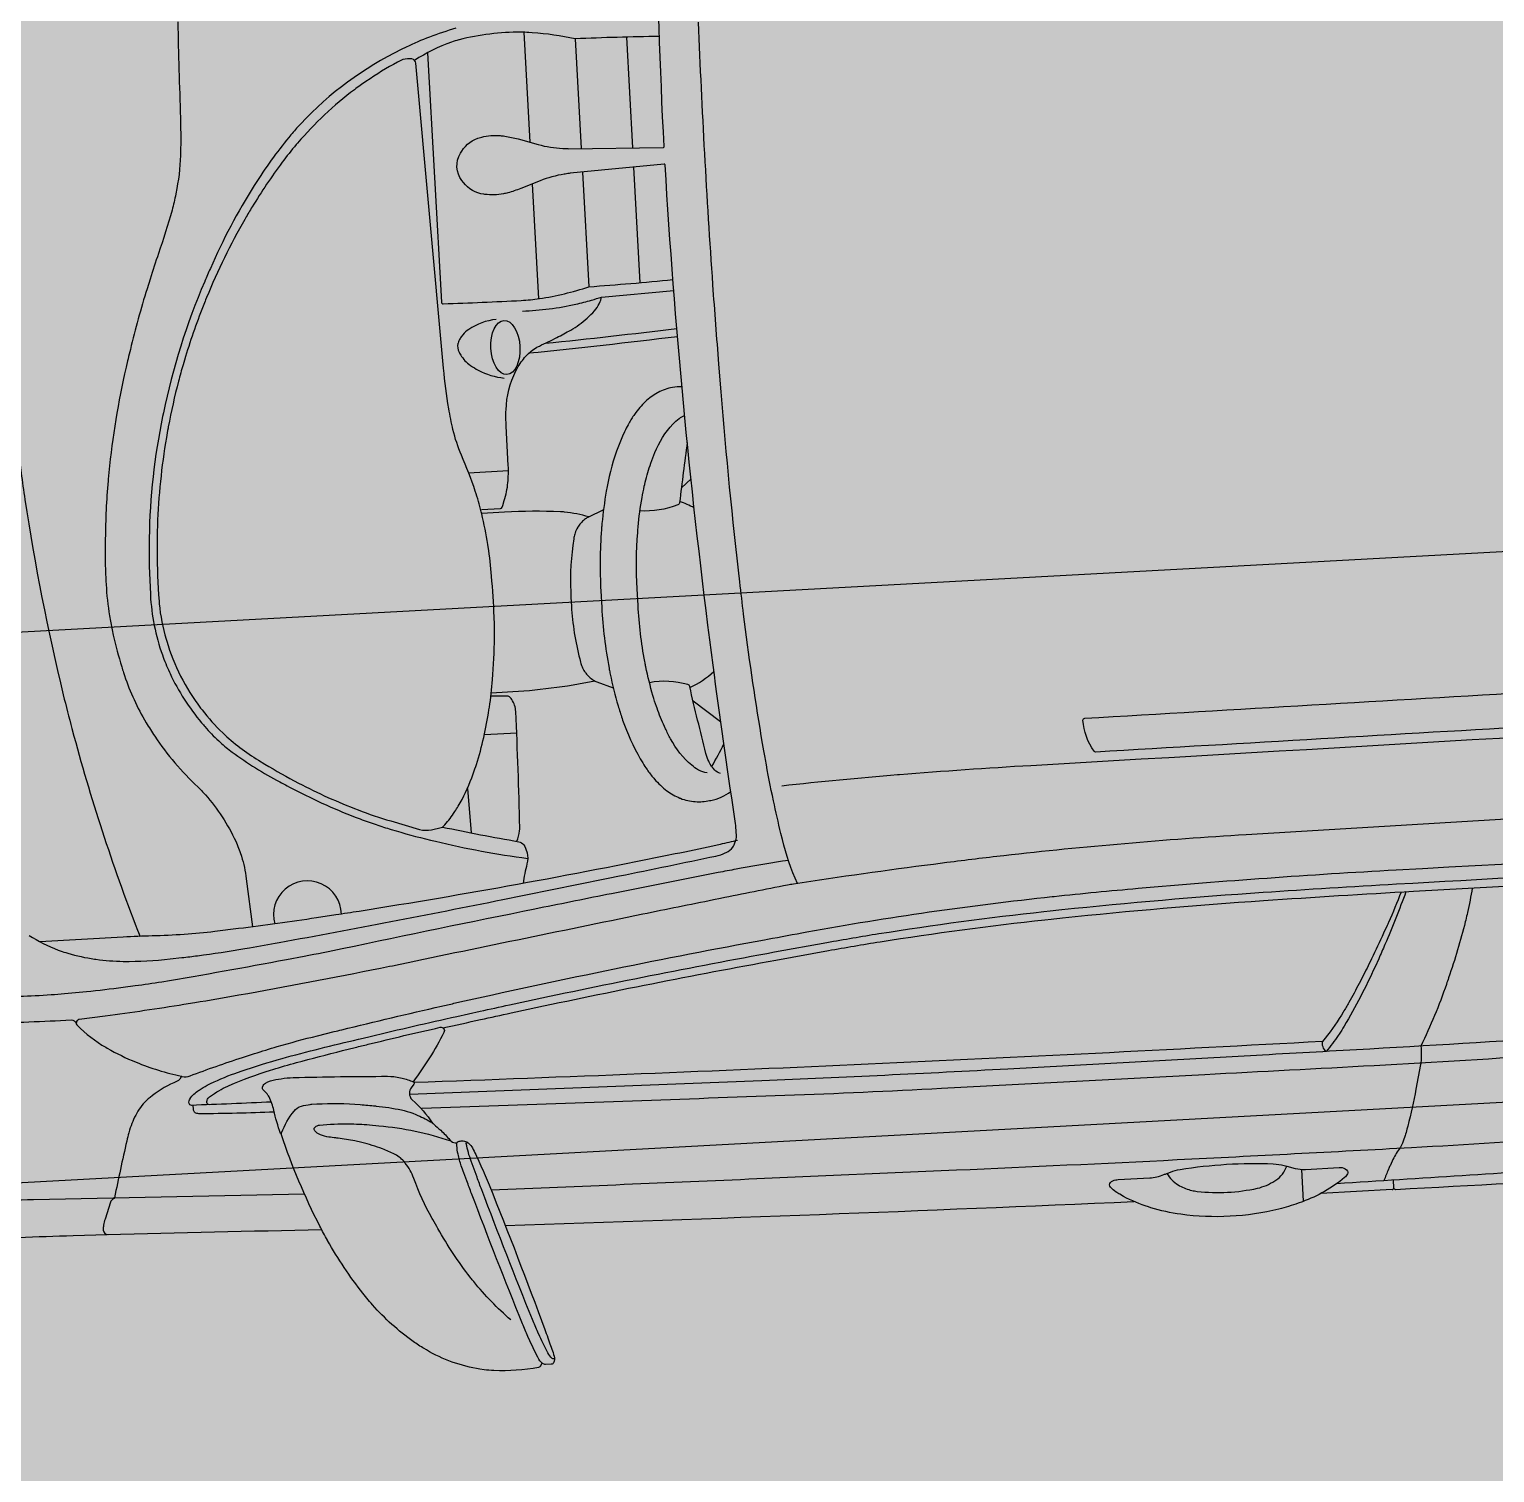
# Model space of a CAD drawing. Header units: millimetres. Extents: x 2622 to 2811, y 687 to 801.
# Drawn here: x 2656.834 to 2657.5, y 752.595 to 753.251 of the extents above; entities that cross this region are included whole.
import ezdxf

# ---------------------------------------------------------------- set-up
doc = ezdxf.new("R2010")
doc.units = ezdxf.units.MM
for name, color, linetype in [('automobile', 251, 'Continuous'), ('Quote', 252, 'Continuous'), ('Verde', 84, 'Continuous')]:
    doc.layers.add(name, color=color, linetype=linetype)

msp = doc.modelspace()

# ---------------------------------------------------------------- hatches: boundary and pattern name
at = {"layer": 'Verde'}
h = msp.add_hatch(dxfattribs=at)
h.set_pattern_fill('DOTS', color=256, scale=0.05, style=0)
h.set_pattern_definition([(0, (1295.01577, 297.66502), (0.0396875, 0.079375), [0, -0.079375])])
h.paths.add_polyline_path([(2656.85278, 756.77646, -1), (2658.3051, 756.77646, -1)], flags=16)
h.paths.add_polyline_path([(2655.97008, 760.04629, -1), (2657.4224, 760.04629, -1)], flags=16)
h.paths.add_polyline_path([(2658.42797, 756.40173, -1), (2659.88029, 756.40173, -1)], flags=16)
h.paths.add_polyline_path([(2658.97008, 752.71608, -1), (2658.72008, 752.71608, -1)], flags=16)
h.paths.add_polyline_path([(2656.75576, 761.51125), (2656.77585, 762.95482), (2658.68651, 763.03681), (2658.67293, 761.53418)], flags=16)
h.paths.add_polyline_path([(2648.26973, 763.50662, -1), (2649.72205, 763.50662, -1)], flags=16)
h.paths.add_polyline_path([(2661.19809, 756.16478, -1), (2662.65041, 756.16478, -1)], flags=16)
h.paths.add_polyline_path([(2645.21561, 762.84845, -1), (2646.66793, 762.84845, -1)], flags=16)
h.paths.add_polyline_path([(2666.80839, 756.11684, -1), (2665.35607, 756.11684, -1)], flags=16)
h.paths.add_polyline_path([(2668.51956, 756.08489, -1), (2667.06724, 756.08489, -1)], flags=16)
h.paths.add_polyline_path([(2659.23976, 753.46881), (2659.7778, 753.46881), (2659.7778, 753.79769), (2659.23976, 753.79769)], flags=24)
h.paths.add_polyline_path([(2657.06309, 761.98287), (2658.37747, 761.98287), (2658.37747, 762.6104), (2657.06309, 762.6104)], flags=8)
h.paths.add_polyline_path([(2645.14569, 760.0838), (2648.88155, 760.0838), (2648.88155, 760.50922), (2645.14569, 760.50922)], flags=24)
edge = h.paths.add_edge_path()
edge.add_arc((2655.33886, 763.21747), 0.72616, 0, 360)
edge = h.paths.add_edge_path()
edge.add_line((2652.94114, 759.99261), (2652.94114, 760.43903))
edge.add_arc((2653.63214, 760.21582), 0.72616, 162.09827, 197.90173)
edge = h.paths.add_edge_path()
edge.add_line((2652.94114, 760.99072), (2652.94114, 762.17331))
edge.add_arc((2653.36266, 761.58202), 0.72616, 125.4843, 234.5157)
edge = h.paths.add_edge_path()
edge.add_line((2653.14114, 762.27356), (2653.14114, 760.89047))
edge.add_arc((2653.36266, 761.58202), 0.72616, 252.23832, 264.65959)
edge.add_arc((2653.63214, 760.21582), 0.72616, 117.65704, 132.54458)
edge.add_line((2653.14114, 760.75082), (2653.14114, 759.68082))
edge.add_arc((2653.63214, 760.21582), 0.72616, 227.45542, 277.63103)
edge.add_arc((2654.21206, 758.95429), 0.72616, 131.74523, 281.84963)
edge.add_arc((2654.90074, 757.75762), 0.72616, 137.99059, 311.17085)
edge.add_arc((2656.09751, 757.10746), 0.72616, 171.80211, 491.17085)
edge.add_arc((2654.90074, 757.75762), 0.72616, 351.80211, 461.84963)
edge.add_arc((2654.21206, 758.95429), 0.72616, 317.99059, 457.63103)
edge.add_arc((2653.63214, 760.21582), 0.72616, 311.74523, 444.65959)
edge.add_arc((2653.36266, 761.58202), 0.72616, 297.65704, 467.76168)
h.paths.add_polyline_path([(2670.39912, 753.60396), (2670.38501, 753.35436), (2652.94114, 754.34021), (2652.94114, 754.59061)])
h.paths.add_polyline_path([(2655.36678, 755.73146), (2655.36678, 755.25122), (2654.90119, 755.25122), (2654.90119, 755.73146)])
h.paths.add_polyline_path([(2650.44114, 753.99608), (2650.44114, 756.63483), (2644.81475, 756.63483), (2645.11658, 751.06447), (2652.40948, 751.9524), (2654.03247, 752.21155), (2659.20107, 752.08847), (2663.2887, 752.42329), (2665.84012, 752.39353), (2670.44096, 752.36734), (2670.42746, 752.85075), (2670.47744, 752.85215), (2670.48948, 754.6835), (2670.40198, 754.68288), (2670.38236, 757.43021), (2666.92901, 757.51507), (2661.37072, 757.60103), (2661.3788, 758.78372), (2660.69966, 758.78836), (2660.74011, 764.70822), (2667.22786, 764.66389), (2667.18966, 759.07311), (2670.359, 759.02409), (2670.35919, 761.37953), (2670.44669, 761.37952), (2670.43655, 761.95869), (2670.34907, 761.96059), (2670.42872, 765.61958), (2669.62009, 765.58227), (2669.61842, 765.5404), (2669.41858, 765.54836), (2669.41957, 765.57313), (2660.46612, 765.14697), (2657.36945, 765.00846), (2650.76491, 764.71941), (2644.39129, 764.45014), (2644.4761, 762.88483), (2653.01614, 762.88483), (2653.01614, 762.45983), (2653.14114, 762.45983), (2653.14114, 757.05983), (2653.01614, 757.05983), (2653.01614, 756.63483), (2652.94114, 756.63483), (2652.94114, 753.99608)])
h.paths.add_polyline_path([(2669.95014, 754.65827), (2669.95014, 754.17803), (2669.48455, 754.17803), (2669.48455, 754.65827)])
h.paths.add_polyline_path([(2669.48455, 754.18482), (2669.48455, 754.43522), (2652.94114, 755.37018), (2652.94114, 755.11978)])
h.paths.add_polyline_path([(2669.95014, 754.4089), (2669.95014, 754.17803), (2669.60465, 754.17803), (2670.40075, 754.13304), (2670.41486, 754.38264)])

# ---------------------------------------------------------------- linework, layer by layer
at = {"layer": 'automobile'}
for p, q in [((2657.0587, 753.24962), (2657.06145, 753.19959)), ((2657.0821, 753.24662), (2657.08484, 753.19674)), ((2657.1054, 753.2474), (2657.10817, 753.19702)), ((2657.10865, 753.18831), (2657.11155, 753.13574)), ((2657.08543, 753.18603), (2657.0883, 753.1339)), ((2657.06249, 753.18062), (2657.06536, 753.12844)), ((2657.03362, 753.04932), (2657.05172, 753.05032)), ((2657.13035, 753.04244), (2657.13474, 753.04653)), ((2657.13568, 752.94558), (2657.14822, 752.93623)), ((2657.04082, 752.93032), (2657.05549, 752.93113)), ((2657.03307, 752.90575), (2657.03472, 752.88561)), ((2657.41326, 752.7181), (2657.41246, 752.7326)), ((2657.45353, 752.72342), (2657.42108, 752.72163)), ((2657.45434, 752.72413), (2657.45414, 752.72776))]:
    msp.add_line(p, q, dxfattribs=at)
for points in [[(2656.84674, 753.52005, 0.028017), (2656.82687, 753.42627), (2656.82634, 753.42278, 0.006171), (2656.82412, 753.40707, 0.022083), (2656.81653, 753.31684, 0.003567), (2656.81613, 753.30461), (2656.81604, 753.30093, 0.019757), (2656.81768, 753.18479, 0.000693), (2656.81857, 753.16859, 0.019757), (2656.82969, 753.05297), (2656.83018, 753.04933, 0.003567), (2656.83192, 753.03721, 0.022083), (2656.84936, 752.94836, 0.006171), (2656.85329, 752.93298), (2656.85421, 752.92958, 0.028017), (2656.88424, 752.83854)], [(2656.83381, 752.83898, 0.0526), (2656.84704, 752.83232, 0.017894), (2656.85053, 752.83114), (2656.85144, 752.83087, 0.037518), (2656.86355, 752.82822), (2656.8642, 752.82813, 0.031632), (2656.87663, 752.82718, 0.031964), (2656.89801, 752.82826), (2656.90332, 752.82887, 0.004139), (2656.91036, 752.82974, 0.009705), (2656.93191, 752.833), (2656.934, 752.83336, 0.002651), (2656.94743, 752.83574, 0.004603), (2657.04916, 752.85526, 0.000516), (2657.09707, 752.86496), (2657.10225, 752.86601, 0.001341), (2657.14604, 752.87505, 0.058988), (2657.15034, 752.8765), (2657.15079, 752.87671, 0.12421), (2657.15369, 752.8791, 0.044368), (2657.15432, 752.88014, 0.088232), (2657.15535, 752.8837, 0.038075), (2657.15538, 752.88475, 0.026584), (2657.15456, 752.89297, -0.006264), (2657.14481, 752.96177), (2657.14332, 752.97331, -0.017139), (2657.12296, 753.18927, 0.425484), (2657.12249, 753.18967), (2657.07987, 753.18548, 0.008409), (2657.07757, 753.18515), (2657.07708, 753.18508, 0.055184), (2657.06616, 753.18208), (2657.05733, 753.17857, -0.027546), (2657.05145, 753.17661, -0.018612), (2657.04942, 753.17613, -0.082165), (2657.04102, 753.17588), (2657.04048, 753.17596, -0.197119), (2657.0313, 753.18126), (2657.03059, 753.18217, -0.310904), (2657.02991, 753.19456), (2657.03051, 753.19554, -0.197119), (2657.03906, 753.20182), (2657.03959, 753.20195, -0.082165), (2657.04796, 753.20263, -0.018612), (2657.05003, 753.20238, -0.027546), (2657.05609, 753.20107), (2657.06525, 753.19855, 0.055184), (2657.07644, 753.19677), (2657.07693, 753.19675, 0.008409), (2657.07925, 753.19667), (2657.12207, 753.19718, 0.425484), (2657.1225, 753.19763, -0.017139), (2657.11904, 753.41453)], [(2656.90138, 753.25438, 0.001758), (2656.9026, 753.21069, -0.011458), (2656.90271, 753.19693), (2656.9027, 753.19581, -0.042558), (2656.90097, 753.17854), (2656.90051, 753.17607, -0.022085), (2656.89879, 753.16869, -0.015394), (2656.89263, 753.14901, 0.008378), (2656.88881, 753.13741), (2656.88745, 753.13302, 0.016177), (2656.87985, 753.10542, 0.000583), (2656.87881, 753.10108), (2656.87861, 753.10025, 0.031501), (2656.87036, 753.05246, 0.005943), (2656.86978, 753.04637), (2656.86971, 753.04562, 0.018117), (2656.86845, 753.01925), (2656.8684, 753.01471, 0.008897), (2656.86844, 753.00785, 0.007612), (2656.86874, 753.00002), (2656.86882, 752.99855, 0.028357), (2656.87041, 752.98427), (2656.87082, 752.98189, 0.012655), (2656.87207, 752.9755, 0.021766), (2656.87592, 752.96112), (2656.87593, 752.96108, 0.000948), (2656.87676, 752.95848, 0.054316), (2656.88627, 752.93704), (2656.88708, 752.93566, 0.016904), (2656.89093, 752.92952, 0.055695), (2656.91053, 752.90648, -0.024043), (2656.91397, 752.90293, -0.071389), (2656.92773, 752.88181, -0.033181), (2656.93019, 752.87545), (2656.93035, 752.87494, -0.044404), (2656.93257, 752.86469), (2656.93532, 752.84284)], [(2657.1831, 752.86256, -0.045553), (2657.17628, 752.88252), (2657.17561, 752.88531, -0.007415), (2657.17223, 752.90019, -0.007926), (2657.16857, 752.91894), (2657.1684, 752.91991, -0.001086), (2657.16788, 752.92285, -0.011502), (2657.15957, 752.97808), (2657.15868, 752.98506, -0.002858), (2657.15691, 752.99966, -0.008672), (2657.14844, 753.08608), (2657.14743, 753.09869, -0.002639), (2657.14471, 753.1348, -0.007383), (2657.13815, 753.25416, -0.002639)], [(2657.02778, 753.2514, 0.019454), (2657.01583, 753.24738, 0.022375), (2657.00527, 753.24282), (2657.00303, 753.24173, 0.091807), (2656.95734, 753.20801), (2656.95705, 753.2077, 0.014733), (2656.95287, 753.20296, 0.014481), (2656.94492, 753.19281, 0.017479), (2656.93731, 753.18168), (2656.93617, 753.17988, 0.038959), (2656.91622, 753.14223, 0.000933), (2656.9137, 753.1364), (2656.91364, 753.13626, 0.050466), (2656.89484, 753.0765), (2656.89451, 753.07492, 0.047329), (2656.88843, 753.01959, 0.017449), (2656.88895, 752.99408), (2656.88896, 752.99377, 0.071149), (2656.89441, 752.96647, 0.024483), (2656.89759, 752.9587), (2656.8979, 752.95804, 0.066376), (2656.91223, 752.93566), (2656.91236, 752.93551, 0.001163), (2656.91374, 752.93388, 0.030494), (2656.92, 752.9274), (2656.9207, 752.92676, 0.027593), (2656.92618, 752.92226, 0.036212), (2656.94773, 752.90877, 0.000062), (2656.9512, 752.90693), (2656.95223, 752.90639, 0.029482), (2656.98208, 752.89278), (2656.98428, 752.89193, 0.012875), (2656.99156, 752.88933, 0.005457), (2656.99844, 752.88715, 0.01496), (2657.01626, 752.8823), (2657.01857, 752.88175, 0.026331), (2657.06049, 752.87399)], [(2657.12038, 753.2477, 0.006515), (2657.0821, 753.24662, 0.033959), (2657.06258, 753.24939), (2657.06107, 753.2495, 0.017564), (2657.05746, 753.24964, 0.062685), (2657.02932, 753.24618), (2657.02915, 753.24613, 0.025109), (2657.02586, 753.24512, 0.054967), (2657.00902, 753.23683)], [(2657.01501, 753.24031), (2657.02125, 753.12695, 0.407784), (2657.02213, 753.12614, 0.005083), (2657.0576, 753.12767, 0.024222), (2657.06586, 753.12851, 0.042599), (2657.0883, 753.1339, 0.006144), (2657.12651, 753.13712)], [(2657.03949, 753.03256), (2657.04807, 753.03303, 0.308111), (2657.04884, 753.03362, 0.002804), (2657.04912, 753.03448), (2657.04983, 753.03669, 0.05375), (2657.05149, 753.0448, 0.036676), (2657.05165, 753.05268), (2657.05072, 753.07044, -0.021685), (2657.05065, 753.07797, -0.106472), (2657.05511, 753.09569, -0.023382), (2657.05608, 753.09745), (2657.05616, 753.09758, -0.048937), (2657.06023, 753.10293, -0.095311), (2657.06545, 753.10676), (2657.06585, 753.10695, 0.006383), (2657.07374, 753.11081, 0.01227), (2657.08005, 753.11421, 0.053982), (2657.08754, 753.11961), (2657.08766, 753.11973, 0.028271), (2657.09079, 753.12288, 0.066888), (2657.09301, 753.1262), (2657.09316, 753.1265, 0.061355), (2657.09411, 753.12922)], [(2657.05807, 753.1228, 0.044243), (2657.08243, 753.12597, 0.017008), (2657.08949, 753.12778, 0.007927), (2657.09411, 753.12922), (2657.12689, 753.13217)], [(2657.0461, 753.11902, 0.123069), (2657.03368, 753.11447, 0.070312), (2657.03102, 753.11206), (2657.03085, 753.11185, 0.027213), (2657.02972, 753.11034, 0.090075), (2657.02882, 753.10823), (2657.02877, 753.10805, 0.179244), (2657.02927, 753.1042), (2657.02953, 753.10372, 0.016645), (2657.03002, 753.10285, 0.101776), (2657.03443, 753.09814), (2657.0345, 753.09809, 0.034667), (2657.03805, 753.09594, 0.089623), (2657.04978, 753.09234)], [(2657.13061, 753.08842, 0.040116), (2657.12632, 753.08807, 0.084451), (2657.11977, 753.08582), (2657.11949, 753.08567, 0.065607), (2657.11406, 753.08171, 0.050552), (2657.10906, 753.07588), (2657.10871, 753.07537, 0.026161), (2657.10611, 753.07118, 0.022001), (2657.10452, 753.06797), (2657.10361, 753.06592, 0.048521), (2657.09758, 753.0476), (2657.0974, 753.04679, 0.011657), (2657.09622, 753.04091, 0.020693), (2657.09425, 753.02619, 0.004239), (2657.09407, 753.02402), (2657.09402, 753.02345, 0.032474), (2657.09374, 752.9956), (2657.09416, 752.98812, 0.032474), (2657.09749, 752.96047), (2657.09759, 752.95991, 0.004239), (2657.09801, 752.95776, 0.020693), (2657.10159, 752.94336, 0.011657), (2657.1034, 752.93764), (2657.10367, 752.93685, 0.048521), (2657.11168, 752.91931), (2657.11281, 752.91737, 0.022001), (2657.11474, 752.91435, 0.026161), (2657.11778, 752.91047), (2657.11818, 752.91001, 0.050552), (2657.12379, 752.90476, 0.065607), (2657.12963, 752.90142), (2657.12993, 752.9013, 0.084451), (2657.13668, 752.89978, 0.060995), (2657.14319, 752.90024), (2657.14373, 752.90034, 0.115583), (2657.15281, 752.90442)], [(2657.14204, 752.91296, -0.126854), (2657.13825, 752.91406), (2657.13808, 752.91416, -0.04304), (2657.13509, 752.91631, -0.093148), (2657.12545, 752.92831, -0.013064), (2657.12312, 752.93295), (2657.12266, 752.93393, -0.02695), (2657.11929, 752.94223), (2657.11902, 752.94301, -0.011657), (2657.11744, 752.94799, -0.020693), (2657.1142, 752.96108, -0.004239), (2657.11383, 752.96294), (2657.11372, 752.96351, -0.032474), (2657.11065, 752.98902), (2657.11024, 752.99651, -0.032474), (2657.11049, 753.02221), (2657.11054, 753.02278, -0.004239), (2657.11069, 753.02468, -0.020693), (2657.11249, 753.03804, -0.011657), (2657.11351, 753.04316), (2657.1137, 753.04398, -0.02695), (2657.11613, 753.05259), (2657.11648, 753.05361, -0.013064), (2657.11828, 753.05849, -0.093148), (2657.12655, 753.07147, -0.04304), (2657.12929, 753.07393), (2657.12944, 753.07405, -0.085851), (2657.13184, 753.07528)], [(2657.13303, 753.06312, 0.004348), (2657.12955, 753.0358, -0.273624), (2657.12875, 753.03476, -0.113464), (2657.11154, 753.03201)], [(2657.08835, 753.02924, 0.046913), (2657.07717, 753.03144, 0.014477), (2657.07544, 753.03156, 0.024378), (2657.04993, 753.0314), (2657.03957, 753.03083)], [(2657.09494, 753.03248), (2657.08782, 753.02898, 0.055149), (2657.08639, 753.02807, 0.086052), (2657.08321, 753.02447), (2657.08309, 753.02426, 0.030499), (2657.08255, 753.02324, 0.032662), (2657.08207, 753.02198), (2657.08191, 753.02146, 0.036525), (2657.08142, 753.01932, 0.047308), (2657.08003, 752.99512, 0.008808), (2657.08047, 752.9871, 0.047308), (2657.08451, 752.96319, 0.036525), (2657.08523, 752.96112), (2657.08544, 752.96062, 0.032662), (2657.08606, 752.95942, 0.030499), (2657.08671, 752.95847), (2657.08686, 752.95827, 0.086052), (2657.09041, 752.95504, 0.055149), (2657.09193, 752.95429), (2657.09939, 752.95159)], [(2656.94396, 752.76319, -0.003073), (2656.90765, 752.76171, -0.366995), (2656.90656, 752.76257, -0.198638), (2656.90698, 752.76474, -0.008977), (2656.90701, 752.76478, -0.092368), (2656.91089, 752.7685), (2656.91111, 752.76864, -0.024993), (2656.9148, 752.77081, -0.037207), (2656.92741, 752.77623), (2656.93022, 752.7772, -0.015088), (2656.94893, 752.78302), (2656.95079, 752.78354, -0.008243), (2656.96828, 752.7881, -0.000893), (2656.98572, 752.7923), (2656.98892, 752.79307, -0.004194), (2657.02825, 752.80214), (2657.03893, 752.8045, -0.001579), (2657.05218, 752.8074), (2657.05992, 752.80906, -0.008005), (2657.17271, 752.83143), (2657.19655, 752.83577, -0.00555), (2657.22009, 752.83978, -0.012265), (2657.29513, 752.84982), (2657.29803, 752.85014, -0.001235), (2657.30332, 752.8507, -0.008856), (2657.3948, 752.85858, -0.002935), (2657.4555, 752.86236), (2657.46294, 752.86278, -0.000365), (2657.92675, 752.88865, -0.002131)], [(2658.35756, 752.98521, 0.008696), (2658.30001, 752.9794, -0.010619), (2658.27826, 752.97729, -0.002667), (2658.11764, 752.96601), (2658.11537, 752.96587, -0.000719), (2658.02918, 752.9604, -0.000472), (2657.72521, 752.94185), (2657.69033, 752.93975, -0.000602), (2657.28928, 752.91614, 0.00582), (2657.22954, 752.91199), (2657.22866, 752.91192, 0.007479), (2657.176, 752.90686)], [(2657.04393, 752.94925), (2657.05124, 752.94966, 0.035485), (2657.09101, 752.95469, 0.035485)], [(2657.14813, 752.91257, -0.130866), (2657.1455, 752.91414, -0.08172), (2657.14301, 752.91773), (2657.14281, 752.91815, -0.049159), (2657.14153, 752.92171, -0.004934), (2657.13415, 752.95209, 0.273624), (2657.13325, 752.95304, 0.113464), (2657.11584, 752.95388)], [(2657.05551, 752.88175, 0.07087), (2657.05679, 752.88649, 0.036121), (2657.05687, 752.88803, 0.006857), (2657.05505, 752.94075, 0.136321), (2657.05325, 752.9462, 0.023959), (2657.05254, 752.94716, 0.225757), (2657.0512, 752.94779), (2657.04376, 752.94777)], [(2658.06629, 752.92557), (2657.38711, 752.88472, 0.013131), (2657.27698, 752.87519, 0.003801), (2657.25109, 752.87206), (2657.24494, 752.87127, 0.00624), (2657.18132, 752.86229, 0.010627), (2657.17863, 752.86182, 0.000742), (2657.14817, 752.85575), (2657.14503, 752.85512, 0.000958), (2657.11283, 752.84858, 0.000827), (2656.99896, 752.82506, -0.001623), (2656.99351, 752.82394, -0.005668), (2656.92923, 752.81174, -0.003719), (2656.90911, 752.80832), (2656.90423, 752.80752, -0.00821), (2656.86839, 752.80229), (2656.85663, 752.80077, 0.535638), (2656.85547, 752.7984)], [(2657.52845, 752.78492, -0.004857), (2657.44531, 752.7797, -0.000048), (2657.36829, 752.77563), (2657.24865, 752.76931, -0.004161), (2657.17735, 752.76614, -0.000167), (2657.10809, 752.76366), (2657.01235, 752.76027)], [(2656.90311, 752.7749, 0.000419), (2656.90332, 752.77486, 0.145444), (2656.90698, 752.77512, -0.011938), (2656.93081, 752.78348), (2656.93624, 752.78524, -0.007872), (2656.94656, 752.78841, -0.01001), (2656.96491, 752.79334), (2656.97255, 752.79522, -0.000409), (2656.97595, 752.79606, -0.003875), (2657.02123, 752.80679, -0.001146), (2657.02698, 752.80809), (2657.03182, 752.80918, -0.009465), (2657.16822, 752.83703), (2657.16955, 752.83727, -0.000477), (2657.18742, 752.84055, -0.018781), (2657.29892, 752.85661), (2657.29979, 752.8567, -0.004479), (2657.33802, 752.8604, -0.008146), (2657.45532, 752.86878, -0.000207), (2657.8385, 752.88971), (2657.85253, 752.89047, -0.000716), (2657.90114, 752.89303, -0.000716)], [(2657.02169, 752.88825, 0.008315), (2657.05644, 752.88158, -0.203386), (2657.05869, 752.88013, -0.089867), (2657.0601, 752.87693), (2657.06019, 752.87657, -0.120726), (2657.06017, 752.87147, 0.023061), (2657.05839, 752.8626, 0.023061)], [(2657.15593, 752.88215, -0.001942), (2657.14798, 752.88036), (2657.14464, 752.87962, -0.003908), (2657.1276, 752.87599, -0.011261), (2656.98384, 752.8499, -0.00156), (2656.97327, 752.84826), (2656.96443, 752.84692, -0.007025), (2656.92905, 752.84205), (2656.91824, 752.84072, -0.01358), (2656.90433, 752.83939, -0.011014), (2656.88978, 752.83871, 0.007675), (2656.87663, 752.83819), (2656.8387, 752.83611)], [(2657.17901, 752.87308, 0.007778), (2657.15757, 752.86948), (2657.15529, 752.86907, 0.002418), (2657.14714, 752.86753, 0.00183), (2657.09861, 752.85794), (2657.0965, 752.85752, 0.000152), (2657.06373, 752.85091, 0.002104), (2656.97621, 752.83285, -0.005151), (2656.95889, 752.82939), (2656.95079, 752.82786, -0.005536), (2656.89415, 752.81778, -0.008384), (2656.88206, 752.81598), (2656.87651, 752.81524, -0.008653), (2656.85984, 752.81333), (2656.84988, 752.81237, -0.007856), (2656.84383, 752.81188, -0.019312), (2656.81496, 752.8111, -0.007537)], [(2657.02194, 752.79691, 0.000139), (2657.03911, 752.80071, -0.001654), (2657.05296, 752.80374), (2657.06071, 752.8054, -0.008005), (2657.17338, 752.82775), (2657.19722, 752.83209, -0.00555), (2657.22068, 752.83608, -0.012265), (2657.29553, 752.8461), (2657.29844, 752.84642, -0.001235), (2657.3037, 752.84698, -0.008856), (2657.39506, 752.85484, -0.0033), (2657.46326, 752.85905), (2657.67041, 752.87045, -0.00065)], [(2658.28556, 752.86568, -0.007155), (2658.23606, 752.85831), (2658.2311, 752.85764, -0.001691), (2658.21241, 752.8552, -0.001679), (2658.15034, 752.84749), (2658.14665, 752.84705, -0.000772), (2658.14007, 752.84627, -0.003359), (2657.99465, 752.83016, -0.000704), (2657.97783, 752.82844), (2657.96804, 752.82745, -0.003771), (2657.89162, 752.82031), (2657.87134, 752.81857, -0.002641), (2657.669, 752.80227), (2657.65369, 752.80112, -0.000586), (2657.63666, 752.79986, -0.003946), (2657.44336, 752.7873, -0.000498), (2657.39458, 752.78457), (2657.27885, 752.7782, -0.00388), (2657.1669, 752.77291), (2657.0068, 752.76659)], [(2657.45759, 752.85867, -0.012934), (2657.4518, 752.84478, -0.001617), (2657.45123, 752.84352), (2657.4496, 752.83993, -0.005718), (2657.44415, 752.82834, -0.006801), (2657.43998, 752.81999), (2657.43848, 752.8171, -0.009079), (2657.43382, 752.80848, -0.008378), (2657.43128, 752.80414), (2657.43042, 752.80274, -0.037585), (2657.42182, 752.79075, -0.004863), (2657.00877, 752.77205)], [(2657.45978, 752.85886, -0.014687), (2657.45025, 752.83482, -0.005146), (2657.44739, 752.82836), (2657.44571, 752.82467, -0.025792), (2657.43171, 752.79773, -0.015915), (2657.42938, 752.79403), (2657.42902, 752.79349, -0.022953), (2657.42357, 752.78618, -0.262561), (2657.42182, 752.79075)], [(2657.48994, 752.86052, -0.011789), (2657.48776, 752.84937, -0.007329), (2657.48695, 752.84594), (2657.48675, 752.84514, -0.021191), (2657.4792, 752.81971, -0.000299), (2657.47818, 752.81675), (2657.47817, 752.81671, -0.030386), (2657.46653, 752.78864, -0.056739), (2657.46659, 752.78113, -0.020364), (2657.46646, 752.78027), (2657.46432, 752.769, -0.0153), (2657.46061, 752.75229, -0.004677), (2657.46037, 752.75136), (2657.46024, 752.75092, -0.010794), (2657.45935, 752.74792), (2657.45855, 752.74543, -0.079259), (2657.45672, 752.74182, 0.049126), (2657.45353, 752.73637), (2657.45255, 752.73422, 0.007216), (2657.45185, 752.73264, 0.00952), (2657.44977, 752.72749)], [(2658.40148, 752.83964, -0.00572), (2658.39186, 752.83736), (2658.3913, 752.83723, -0.005942), (2658.38372, 752.83562, -0.010746), (2658.31824, 752.82398), (2658.31177, 752.82297, -0.00238), (2658.29158, 752.81992, -0.006696), (2658.14209, 752.80013), (2658.12628, 752.79826, -0.002066), (2658.08403, 752.79341, -0.001572), (2658.02394, 752.78697), (2658.01349, 752.78588, -0.004097), (2657.90856, 752.77584, -0.002102), (2657.7567, 752.76319, -0.000074), (2657.73858, 752.76176), (2657.73645, 752.7616, -0.002407), (2657.57068, 752.74935), (2657.53769, 752.74707, -0.003667), (2657.46236, 752.74242, -0.001059), (2657.35583, 752.73686, -0.001674), (2657.25544, 752.73217), (2657.16474, 752.72824, -0.00038), (2657.0439, 752.72309)], [(2658.4009, 752.80351, -0.006057), (2658.37068, 752.79591), (2658.36838, 752.79536, -0.004713), (2658.32613, 752.7857, -0.000418), (2658.29452, 752.77881), (2658.29314, 752.77851, -0.01382), (2658.25401, 752.77114, -0.003153), (2658.25134, 752.77073, -0.006543), (2658.22371, 752.76704), (2658.22225, 752.76687, -0.005916), (2658.18997, 752.76337, -0.005597), (2658.07943, 752.75398), (2658.07322, 752.75352, -0.002199), (2658.06193, 752.75273, -0.002775), (2657.99117, 752.74854, -0.002219), (2657.97596, 752.74779), (2657.97093, 752.74756, -0.009891), (2657.92261, 752.74635, -0.004315), (2657.90929, 752.74639), (2657.90541, 752.74644, -0.027772), (2657.8709, 752.74877, -0.003251), (2657.45525, 752.72332, -0.41412), (2657.45434, 752.72413)], [(2656.81456, 752.79897, 0.004809), (2656.85292, 752.80054, -0.331329), (2656.85516, 752.79905, 0.045779), (2656.85542, 752.79848), (2656.85547, 752.7984, 0.062827), (2656.85571, 752.79809, 0.068747), (2656.86864, 752.78809), (2656.86933, 752.7877, 0.033978), (2656.88242, 752.78134, 0.041688), (2656.90311, 752.7749)], [(2656.91578, 752.76201, -0.396041), (2656.91467, 752.76297, -0.075187), (2656.91472, 752.76391, -0.088688), (2656.91494, 752.76447, -0.044298), (2656.91557, 752.7653, -0.056036), (2656.91621, 752.76588, -0.046156), (2656.92418, 752.77047, -0.005895), (2656.92478, 752.77074), (2656.92482, 752.77076, -0.026501), (2656.94357, 752.7777), (2656.94458, 752.77801, -0.009319), (2656.95532, 752.78113, -0.004974), (2656.97627, 752.78658), (2656.98211, 752.78803, -0.001161), (2656.98791, 752.78946, -0.004067), (2657.02063, 752.79718, -0.637974), (2657.02243, 752.79484, -0.041135), (2657.00838, 752.77239)], [(2656.90311, 752.7749), (2656.90232, 752.77365, -0.155365), (2656.90112, 752.77264, 0.067489), (2656.88989, 752.76614), (2656.88882, 752.76531, 0.050084), (2656.88572, 752.76236, 0.039979), (2656.8833, 752.75904, 0.008838), (2656.88291, 752.75839), (2656.88277, 752.75813, 0.058917), (2656.87952, 752.7504), (2656.87918, 752.74924, 0.013348), (2656.87821, 752.74548, 0.007301), (2656.87265, 752.71969, -0.210702), (2656.87246, 752.71941), (2656.87191, 752.71908, 0.182493), (2656.87079, 752.71766), (2656.86836, 752.70998, 0.032965), (2656.86769, 752.70724, 0.052807), (2656.86754, 752.705, 0.411595), (2656.86974, 752.70293)], [(2656.9485, 752.74865, -0.262188), (2656.94818, 752.74893, -0.034169), (2656.94506, 752.75953, 0.060971), (2656.94294, 752.76552, 0.039938), (2656.94241, 752.7664, 0.061398), (2656.94049, 752.76849), (2656.94034, 752.76862, -0.261377), (2656.9399, 752.7698, -0.036573), (2656.94002, 752.77032, -0.19754), (2656.94127, 752.77182, -0.080829), (2656.94593, 752.7734), (2656.94846, 752.77383, -0.035169), (2656.95386, 752.77434, -0.005928), (2656.99677, 752.77491, -0.057074), (2657.00259, 752.77425), (2657.00336, 752.77407, -0.049097), (2657.00845, 752.77236, -0.475324), (2657.00871, 752.7714), (2657.00747, 752.76968, 0.087624), (2657.00695, 752.76861, 0.150751), (2657.00701, 752.76568, 0.133773), (2657.00801, 752.76418, -0.068443), (2657.01719, 752.75364)], [(2656.94525, 752.75867, -0.009702), (2656.9113, 752.75785, -0.049785), (2656.91053, 752.75793), (2656.91037, 752.75796, -0.134452), (2656.90907, 752.7586, -0.199324), (2656.9085, 752.75979), (2656.90839, 752.76174)], [(2657.06705, 752.64457), (2657.06613, 752.64303, -0.040095), (2657.06596, 752.64279, -0.174622), (2657.06546, 752.6425, -0.054413), (2657.04508, 752.64108, -0.028724), (2657.04067, 752.6415), (2657.03879, 752.6418, -0.095272), (2657.01443, 752.65052), (2657.01341, 752.65112, -0.021558), (2657.00845, 752.65435, -0.05552), (2656.98994, 752.67095, -0.015), (2656.98729, 752.6741), (2656.98559, 752.67625, -0.039279), (2656.96949, 752.70027), (2656.96943, 752.70038, -0.009375), (2656.96601, 752.70676, -0.03842), (2656.94856, 752.74831, -0.175283), (2656.94859, 752.74918, -0.073202), (2656.95426, 752.7591, -0.160832), (2656.95762, 752.76134, -0.036442), (2656.96165, 752.76213, -0.016653), (2656.96237, 752.76219), (2656.96461, 752.76232, -0.034053), (2656.98433, 752.76206, -0.004831), (2656.99134, 752.76142), (2656.99156, 752.7614, -0.026478), (2657.00305, 752.75962, -0.041841), (2657.0082, 752.75808), (2657.00968, 752.7575, -0.04236), (2657.01632, 752.75423, -0.042786), (2657.0178, 752.75315, -0.00742), (2657.02093, 752.75035, -0.031458), (2657.02507, 752.74603, 0.044702), (2657.02573, 752.74538, 0.18864), (2657.02811, 752.7446), (2657.02829, 752.74461)], [(2657.05283, 752.66411, -0.042838), (2657.03595, 752.68158), (2657.0356, 752.68201, -0.005807), (2657.03436, 752.68357, -0.036443), (2657.01969, 752.70564, -0.000527), (2657.01737, 752.70976), (2657.01708, 752.71027, -0.040247), (2657.00869, 752.7285, 0.077895), (2657.00483, 752.73547), (2657.00462, 752.73574, 0.110827), (2657.00027, 752.73932), (2656.99995, 752.73948, 0.024829), (2656.9945, 752.7419, 0.034097), (2656.98506, 752.74482), (2656.98445, 752.74496, 0.012743), (2656.98189, 752.7455, 0.009407), (2656.97426, 752.74675, 0.007632), (2656.97322, 752.74688, -0.004526), (2656.97009, 752.74727, -0.072924), (2656.96626, 752.74835), (2656.96605, 752.74845, -0.01247), (2656.96537, 752.74877, -0.060816), (2656.96434, 752.74947), (2656.96423, 752.74957, -0.036031), (2656.96371, 752.75008, -0.269995), (2656.96347, 752.75136, -0.120147), (2656.9637, 752.7517, -0.092995), (2656.96508, 752.75257, -0.072006), (2656.9658, 752.75274, -0.024485), (2656.97911, 752.7533, -0.021217), (2656.98856, 752.75284), (2656.99283, 752.75245, -0.057596), (2657.02549, 752.74559)], [(2657.85684, 752.75499, -0.001073), (2657.75494, 752.74773), (2657.71346, 752.74486, -0.001), (2657.54233, 752.73337, -0.000578), (2657.42828, 752.72608)], [(2657.07267, 752.64714, -0.730438), (2657.07159, 752.64657, -0.075801), (2657.06966, 752.64912, -0.019378), (2657.066, 752.65657), (2657.0651, 752.6586, -0.00823), (2657.06268, 752.66429, -0.005888), (2657.03959, 752.72329, -0.002398), (2657.03745, 752.72903), (2657.0348, 752.73625, -0.040259), (2657.03255, 752.74433, -0.618824), (2657.03316, 752.74479), (2657.03317, 752.74479, -0.039675), (2657.03327, 752.74473)], [(2657.35114, 752.73078, -0.005298), (2657.35268, 752.73137, -0.048516), (2657.3571, 752.73254, -0.050735), (2657.39946, 752.7351, -0.052924), (2657.40439, 752.73437), (2657.40558, 752.73406)], [(2657.35114, 752.73078, 0.128656), (2657.35624, 752.72551, 0.074928), (2657.36174, 752.72321), (2657.36237, 752.72305, 0.033595), (2657.36491, 752.72259, 0.082493), (2657.39224, 752.72402, 0.091508), (2657.40012, 752.72735), (2657.40062, 752.72768, 0.165945), (2657.40558, 752.73406), (2657.40946, 752.73306, 0.077034), (2657.41404, 752.73261), (2657.42936, 752.73345, -0.052715), (2657.43081, 752.73338, -0.220499), (2657.43321, 752.73177, -0.264829), (2657.43325, 752.7305, -0.098627), (2657.43191, 752.72886, -0.085251), (2657.41273, 752.71791), (2657.41081, 752.71721, -0.026826), (2657.40202, 752.71454, -0.094576), (2657.35742, 752.71217, -0.040749), (2657.34379, 752.71518), (2657.34269, 752.71552, -0.050939), (2657.33144, 752.72028), (2657.32963, 752.72127, -0.027989), (2657.328, 752.72229, -0.041607), (2657.32543, 752.72444, -0.423561), (2657.32545, 752.7266, -0.14772), (2657.32785, 752.7278, -0.02926), (2657.32893, 752.72793), (2657.34328, 752.72872, 0.085716), (2657.34968, 752.73019, -0.005048), (2657.35114, 752.73078)], [(2656.95903, 752.72132), (2656.83585, 752.71874, -0.001617), (2656.81367, 752.71834), (2656.78678, 752.71795, -0.002002), (2656.71553, 752.7172, -0.000925), (2656.69649, 752.71711), (2656.69581, 752.71711, -0.001542), (2656.65453, 752.71712), (2656.63372, 752.71719, -0.002169), (2656.60769, 752.71739, -0.003739), (2656.54266, 752.71866, -0.003214), (2656.5096, 752.71976), (2656.50631, 752.71989, -0.004421), (2656.48192, 752.72108, -0.000082), (2656.47571, 752.72144), (2656.47436, 752.72152, -0.008517), (2656.43984, 752.72411)], [(2656.82911, 752.70166, -0.002893), (2656.8539, 752.70249), (2656.86932, 752.70292, -0.002102), (2656.96681, 752.70522)]]:
    msp.add_lwpolyline(points, format="xyb", dxfattribs=at)
for points in [[(2656.98342, 752.89602, 0.020224), (2656.99821, 752.89103), (2657.0113, 752.88719, 0.128238), (2657.0167, 752.88702), (2657.02113, 752.88804, 0.145288), (2657.02219, 752.88863, 0.047299), (2657.02681, 752.89441), (2657.02744, 752.89538, 0.010781), (2657.02891, 752.89773, 0.046122), (2657.03502, 752.91056), (2657.03586, 752.91283, 0.011803), (2657.03716, 752.91666, 0.039323), (2657.0429, 752.94156), (2657.04307, 752.94267, 0.01646), (2657.04452, 752.95529, 0.017484), (2657.04542, 752.97433), (2657.04542, 752.97483, 0.014844), (2657.04527, 752.98374, 0.008129), (2657.04408, 753.00237, 0.018548), (2657.04253, 753.01563), (2657.04236, 753.01673, 0.020357), (2657.03961, 753.03063), (2657.03939, 753.03158, 0.023667), (2657.03667, 753.04093, 0.018445), (2657.03037, 753.05733, -0.041953), (2657.02653, 753.06892, -0.018593), (2657.02461, 753.07845, -0.017667), (2657.02227, 753.0968), (2657.0096, 753.23555, 0.335078), (2657.00787, 753.23746, 0.130409), (2657.00373, 753.23716, 0.034415), (2657.00319, 753.23693, 0.031), (2656.98883, 753.22848), (2656.98691, 753.22718, 0.012369), (2656.98173, 753.22349, 0.055343), (2656.95589, 753.19924), (2656.95529, 753.19853, 0.017178), (2656.94887, 753.19046, 0.022293), (2656.93521, 753.17019, 0.006961), (2656.93217, 753.16505), (2656.93186, 753.16452, 0.032851), (2656.91452, 753.12906), (2656.91408, 753.128, 0.003609), (2656.91293, 753.12513, 0.02139), (2656.90446, 753.10057), (2656.90382, 753.09844, 0.009106), (2656.90173, 753.09092, 0.016289), (2656.8971, 753.07024), (2656.89699, 753.06962, 0.005067), (2656.89622, 753.06534, 0.033211), (2656.89216, 753.02533, 0.008648), (2656.89203, 753.01791), (2656.89203, 753.01384, 0.018304), (2656.89287, 752.99096, 0.005909), (2656.89297, 752.98975, 0.048027), (2656.89612, 752.97362), (2656.89637, 752.97276, 0.090653), (2656.91181, 752.94233), (2656.91245, 752.9415, 0.040967), (2656.92183, 752.93106, 0.052209), (2656.93816, 752.91858), (2656.94093, 752.9169, 0.017153), (2656.9563, 752.90822, 0.028315)], [(2657.31295, 752.93683, -0.416522), (2657.31375, 752.93774, 0.000363), (2657.72696, 752.96207, 0.000193), (2657.79318, 752.96604), (2657.82062, 752.9677, 0.001475), (2658.23151, 752.99372, -0.217101), (2658.23217, 752.99347, -0.089066), (2658.23315, 752.99206), (2658.23321, 752.99191, -0.09316), (2658.23408, 752.98838, -0.08948), (2658.23288, 752.97866, -0.310049), (2658.23211, 752.97806, -0.001473), (2657.82156, 752.95206), (2657.79412, 752.9504, -0.000193), (2657.72789, 752.94642, -0.00036), (2657.31881, 752.92234, -0.255549), (2657.31806, 752.92269, -0.141472)], [(2657.02888, 752.74526, -0.064422), (2657.03064, 752.74558, -0.147046), (2657.03279, 752.74504, -0.041918), (2657.03379, 752.74433, -0.099446), (2657.03536, 752.74234, -0.011653), (2657.03828, 752.73626), (2657.03922, 752.73417, -0.009986), (2657.04293, 752.72551, -0.008141), (2657.06826, 752.65978, -0.001153), (2657.06961, 752.65606), (2657.07032, 752.65411, -0.007848), (2657.07254, 752.64765, -0.200488), (2657.0723, 752.64469, -0.266006), (2657.07123, 752.64399), (2657.06865, 752.64385, -0.124286), (2657.06803, 752.64397, -0.158942), (2657.06561, 752.64625, -0.020711), (2657.06149, 752.65457), (2657.0606, 752.6566, -0.00823), (2657.05811, 752.66244, -0.005888), (2657.03498, 752.72155, -0.002398), (2657.03282, 752.72733), (2657.03144, 752.73108, -0.000997), (2657.03032, 752.73416, -0.038352), (2657.02882, 752.73954), (2657.02865, 752.74045, -0.051118), (2657.02828, 752.74445, -0.324652)]]:
    msp.add_lwpolyline(points, format="xyb", close=True, dxfattribs=at)
for centre, radius, start, end in [((2656.70892, 756.56936), 3.47981, 275.92949, 276.92169), ((2656.70892, 756.56936), 3.48343, 275.80214, 276.91949), ((2657.11351, 752.99142), 0.04766, 61.62647, 70.25855), ((2657.11334, 752.99444), 0.04766, 296.04118, 311.89962), ((2657.07087, 752.96151), 0.08636, 328.03847, 335.79936), ((2656.96035, 752.84834), 0.01542, 1.14124, 195.6006), ((2657.45348, 752.72427), 0.000858, 273.14986, 3.14986), ((2656.23091, 778.0536), 25.35973, 271.851523, 272.497532)]:
    msp.add_arc(centre, radius, start, end, dxfattribs=at)
msp.add_ellipse((2657.05036, 753.10628), major_axis=(0.00068, -0.01232), ratio=0.537871, dxfattribs=at)
at = {"layer": 'Quote', "color": 252}
for p, q in [((2670.38021, 753.71101), (2644.28259, 752.29694)), ((2670.39374, 753.46137), (2644.2098, 752.04263))]:
    msp.add_line(p, q, dxfattribs=at)

doc.saveas('drawing.dxf')
